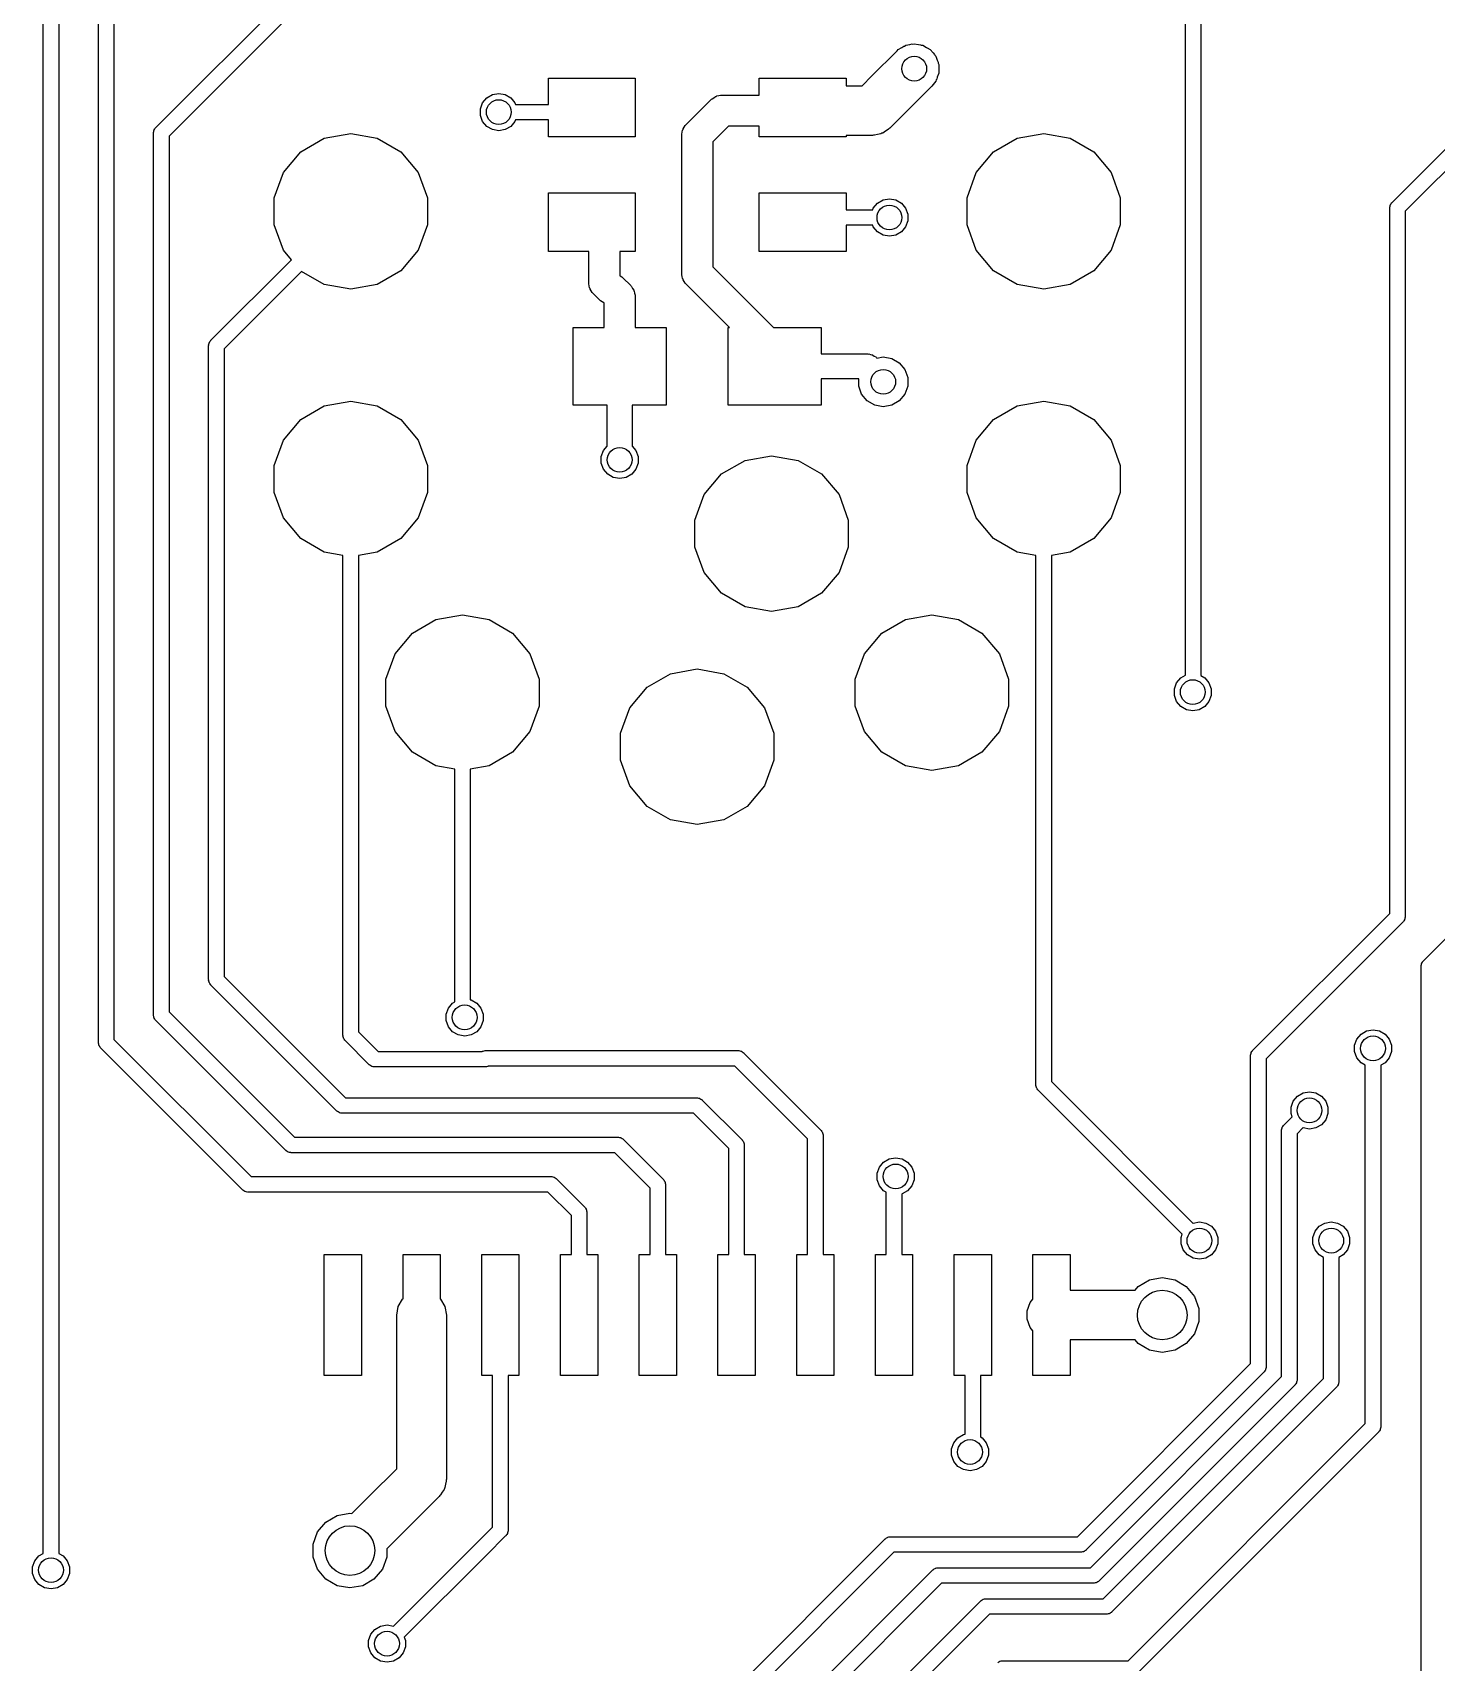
# Model space of a CAD drawing. Extents: x 74 to 228, y -104 to -43.
# Drawn here: x 179.28 to 201.92, y -83.4 to -57.12 of the extents above; entities that cross this region are included whole.
import ezdxf

# ---------------------------------------------------------------- set-up
doc = ezdxf.new("R2010")
doc.units = 0
doc.header["$MEASUREMENT"] = 0
doc.layers.add('BLACK', color=7, linetype='CONTINUOUS')

msp = doc.modelspace()

# ---------------------------------------------------------------- linework, layer by layer
at = {"layer": 'Black'}
for p, q in [((197.875, -67.4802), (197.875, -52.5518)), ((198.125, -52.5), (198.125, -67.4883)), ((179.453, -81.6447), (179.453, -53.594)), ((179.703, -53.6458), (179.703, -81.6447)), ((180.342, -73.406), (180.342, -56.2172)), ((180.592, -56.269), (180.592, -73.3542)), ((181.268, -58.6496), (183.454, -56.463)), ((183.619, -56.6513), (181.481, -58.7898)), ((193.477, -57.3025), (193.5, -57.2985)), ((193.5, -57.2985), (193.569, -57.3106)), ((192.817, -57.8172), (193.217, -57.4172)), ((193.217, -57.4172), (193.227, -57.4104)), ((193.227, -57.4104), (193.242, -57.3924)), ((193.242, -57.3924), (193.302, -57.3575)), ((193.302, -57.3575), (193.331, -57.3375)), ((193.331, -57.3375), (193.342, -57.3344)), ((193.342, -57.3344), (193.363, -57.3227)), ((193.363, -57.3227), (193.431, -57.3106)), ((193.431, -57.3106), (193.465, -57.3015)), ((193.465, -57.3015), (193.477, -57.3025)), ((193.569, -57.3106), (193.604, -57.3136)), ((193.604, -57.3136), (193.614, -57.3186)), ((193.614, -57.3186), (193.637, -57.3227)), ((193.637, -57.3227), (193.698, -57.3575)), ((193.698, -57.3575), (193.729, -57.3723)), ((193.729, -57.3723), (193.738, -57.3807)), ((193.738, -57.3807), (193.758, -57.3924)), ((193.758, -57.3924), (193.803, -57.4458)), ((193.803, -57.4458), (193.828, -57.4706)), ((193.828, -57.4706), (193.833, -57.4813)), ((193.833, -57.4813), (193.848, -57.4992)), ((193.848, -57.4992), (193.872, -57.5648)), ((192.659, -57.975), (192.817, -57.8172)), ((193.872, -57.5648), (193.886, -57.5965)), ((193.895, -57.7697), (193.872, -57.8352)), ((193.886, -57.5965), (193.887, -57.6082)), ((193.887, -57.6082), (193.895, -57.6303)), ((193.895, -57.6303), (193.895, -57.7)), ((193.895, -57.7), (193.898, -57.7349)), ((193.898, -57.7349), (193.895, -57.7462)), ((193.895, -57.7462), (193.895, -57.7697)), ((201.207, -59.8556), (203.366, -57.6966)), ((187.6, -58.275), (187.6, -57.85)), ((187.6, -57.85), (189, -57.85)), ((189, -57.85), (189, -58.8)), ((191, -58.125), (191, -57.85)), ((191, -57.85), (192.4, -57.85)), ((192.4, -57.85), (192.4, -57.975)), ((192.4, -57.975), (192.659, -57.975)), ((193.783, -57.9828), (193.383, -58.3828)), ((193.803, -57.9542), (193.783, -57.9828)), ((193.848, -57.9008), (193.803, -57.9542)), ((193.856, -57.8787), (193.848, -57.9008)), ((193.863, -57.869), (193.856, -57.8787)), ((193.872, -57.8352), (193.863, -57.869)), ((203.506, -57.91), (201.42, -59.9958)), ((186.503, -58.3477), (186.539, -58.2494)), ((186.503, -58.4523), (186.503, -58.3477)), ((186.539, -58.2494), (186.606, -58.1693)), ((186.606, -58.1693), (186.697, -58.117)), ((186.697, -58.117), (186.8, -58.0989)), ((186.8, -58.0989), (186.903, -58.117)), ((186.903, -58.117), (186.994, -58.1693)), ((186.994, -58.1693), (187.061, -58.2494)), ((187.061, -58.2494), (187.07, -58.275)), ((187.07, -58.275), (187.224, -58.275)), ((187.224, -58.275), (187.6, -58.275)), ((189.823, -58.5982), (190.223, -58.1982)), ((190.223, -58.1982), (190.232, -58.1919)), ((190.232, -58.1919), (190.239, -58.1835)), ((190.239, -58.1835), (190.268, -58.1672)), ((190.268, -58.1672), (190.294, -58.1484)), ((190.294, -58.1484), (190.305, -58.1456)), ((190.305, -58.1456), (190.314, -58.1401)), ((190.314, -58.1401), (190.347, -58.1344)), ((190.347, -58.1344), (190.378, -58.126)), ((190.378, -58.126), (190.389, -58.1269)), ((190.389, -58.1269), (190.4, -58.125)), ((190.4, -58.125), (191, -58.125)), ((186.539, -58.5506), (186.503, -58.4523)), ((186.606, -58.6307), (186.539, -58.5506)), ((187.061, -58.5506), (186.994, -58.6307)), ((187.07, -58.525), (187.061, -58.5506)), ((187.224, -58.525), (187.07, -58.525)), ((187.6, -58.525), (187.224, -58.525)), ((187.6, -58.8), (187.6, -58.525)), ((189.792, -58.6426), (189.808, -58.6143)), ((189.808, -58.6143), (189.817, -58.6072)), ((189.817, -58.6072), (189.823, -58.5982)), ((193.383, -58.3828), (193.108, -58.6578)), ((181.231, -58.7271), (181.236, -58.7113)), ((181.232, -58.7326), (181.231, -58.7271)), ((181.231, -58.738), (181.232, -58.7326)), ((181.231, -72.9615), (181.231, -58.738)), ((181.236, -58.7113), (181.239, -58.6952)), ((181.239, -58.6952), (181.241, -58.6905)), ((181.241, -58.6905), (181.243, -58.6852)), ((181.243, -58.6852), (181.252, -58.6718)), ((181.252, -58.6718), (181.26, -58.6577)), ((181.26, -58.6577), (181.264, -58.6541)), ((181.264, -58.6541), (181.268, -58.6496)), ((181.481, -58.7898), (181.481, -72.9097)), ((183.605, -59.0388), (183.983, -58.8209)), ((183.983, -58.8209), (184.412, -58.7452)), ((184.412, -58.7452), (184.841, -58.8209)), ((184.841, -58.8209), (185.219, -59.0388)), ((186.697, -58.683), (186.606, -58.6307)), ((186.8, -58.7011), (186.697, -58.683)), ((186.903, -58.683), (186.8, -58.7011)), ((186.994, -58.6307), (186.903, -58.683)), ((189, -58.8), (187.6, -58.8)), ((189.75, -58.775), (189.752, -58.7642)), ((189.75, -61), (189.75, -58.775)), ((189.751, -58.7532), (189.759, -58.7217)), ((189.752, -58.7642), (189.751, -58.7532)), ((189.759, -58.7217), (189.765, -58.6895)), ((189.765, -58.6895), (189.771, -58.68)), ((189.771, -58.68), (189.773, -58.6693)), ((189.773, -58.6693), (189.792, -58.6426)), ((190.504, -58.625), (190.25, -58.8786)), ((191, -58.625), (190.504, -58.625)), ((191, -58.8), (191, -58.625)), ((192.4, -58.8), (191, -58.8)), ((192.825, -58.775), (192.4, -58.775)), ((192.4, -58.775), (192.4, -58.8)), ((192.842, -58.7719), (192.825, -58.775)), ((192.86, -58.7735), (192.842, -58.7719)), ((192.91, -58.76), (192.86, -58.7735)), ((192.962, -58.7509), (192.91, -58.76)), ((192.977, -58.7421), (192.962, -58.7509)), ((192.994, -58.7375), (192.977, -58.7421)), ((193.037, -58.7075), (192.994, -58.7375)), ((193.082, -58.6814), (193.037, -58.7075)), ((193.093, -58.6679), (193.082, -58.6814)), ((193.108, -58.6578), (193.093, -58.6679)), ((194.781, -59.0388), (195.159, -58.8209)), ((195.159, -58.8209), (195.588, -58.7452)), ((195.588, -58.7452), (196.017, -58.8209)), ((196.017, -58.8209), (196.395, -59.0388)), ((183.325, -59.3726), (183.605, -59.0388)), ((185.219, -59.0388), (185.499, -59.3726)), ((190.25, -58.8786), (190.25, -60.8964)), ((194.501, -59.3726), (194.781, -59.0388)), ((196.395, -59.0388), (196.675, -59.3726)), ((183.176, -59.7821), (183.325, -59.3726)), ((185.499, -59.3726), (185.648, -59.7821)), ((194.352, -59.7821), (194.501, -59.3726)), ((196.675, -59.3726), (196.824, -59.7821)), ((183.176, -60.2179), (183.176, -59.7821)), ((185.648, -59.7821), (185.648, -60.2179)), ((187.6, -60.65), (187.6, -59.7)), ((187.6, -59.7), (189, -59.7)), ((189, -59.7), (189, -60.65)), ((191, -60.65), (191, -59.7)), ((191, -59.7), (192.4, -59.7)), ((192.4, -59.7), (192.4, -59.975)), ((192.839, -59.9494), (192.906, -59.8693)), ((192.906, -59.8693), (192.997, -59.817)), ((192.997, -59.817), (193.1, -59.7989)), ((193.1, -59.7989), (193.203, -59.817)), ((193.203, -59.817), (193.294, -59.8693)), ((193.294, -59.8693), (193.361, -59.9494)), ((194.352, -60.2179), (194.352, -59.7821)), ((196.824, -59.7821), (196.824, -60.2179)), ((201.17, -59.9331), (201.175, -59.9173)), ((201.175, -59.9173), (201.178, -59.9012)), ((201.178, -59.9012), (201.18, -59.8965)), ((201.18, -59.8965), (201.182, -59.8912)), ((201.182, -59.8912), (201.191, -59.8778)), ((201.191, -59.8778), (201.199, -59.8637)), ((201.199, -59.8637), (201.203, -59.8601)), ((201.203, -59.8601), (201.207, -59.8556)), ((192.4, -59.975), (192.676, -59.975)), ((192.676, -59.975), (192.83, -59.975)), ((192.83, -59.975), (192.839, -59.9494)), ((193.361, -59.9494), (193.397, -60.0477)), ((193.397, -60.1523), (193.361, -60.2506)), ((193.397, -60.0477), (193.397, -60.1523)), ((201.171, -59.9386), (201.17, -59.9331)), ((201.17, -59.944), (201.171, -59.9386)), ((201.17, -71.3222), (201.17, -59.944)), ((201.42, -59.9958), (201.42, -71.374)), ((183.325, -60.6274), (183.176, -60.2179)), ((185.648, -60.2179), (185.499, -60.6274)), ((192.676, -60.225), (192.4, -60.225)), ((192.4, -60.225), (192.4, -60.65)), ((192.8, -60.225), (192.676, -60.225)), ((192.83, -60.225), (192.8, -60.225)), ((192.839, -60.2506), (192.83, -60.225)), ((192.906, -60.3307), (192.839, -60.2506)), ((192.997, -60.383), (192.906, -60.3307)), ((193.1, -60.4011), (192.997, -60.383)), ((193.203, -60.383), (193.1, -60.4011)), ((193.294, -60.3307), (193.203, -60.383)), ((193.361, -60.2506), (193.294, -60.3307)), ((194.501, -60.6274), (194.352, -60.2179)), ((196.824, -60.2179), (196.675, -60.6274)), ((183.454, -60.781), (183.325, -60.6274)), ((185.499, -60.6274), (185.219, -60.9612)), ((188.25, -60.65), (187.6, -60.65)), ((188.25, -61.15), (188.25, -60.65)), ((189, -60.65), (188.75, -60.65)), ((188.75, -60.65), (188.75, -61.037)), ((192.4, -60.65), (191, -60.65)), ((194.781, -60.9612), (194.501, -60.6274)), ((196.675, -60.6274), (196.395, -60.9612)), ((182.157, -62.0786), (183.454, -60.781)), ((183.619, -60.9693), (182.37, -62.2188)), ((183.983, -61.1791), (183.619, -60.9693)), ((185.219, -60.9612), (184.841, -61.1791)), ((190.25, -60.8964), (191.229, -61.875)), ((195.159, -61.1791), (194.781, -60.9612)), ((196.395, -60.9612), (196.017, -61.1791)), ((184.412, -61.2548), (183.983, -61.1791)), ((184.841, -61.1791), (184.412, -61.2548)), ((188.252, -61.1608), (188.25, -61.15)), ((188.251, -61.1718), (188.252, -61.1608)), ((188.259, -61.2033), (188.251, -61.1718)), ((188.265, -61.2355), (188.259, -61.2033)), ((188.271, -61.245), (188.265, -61.2355)), ((188.75, -61.037), (188.757, -61.0422)), ((188.757, -61.0422), (188.786, -61.0585)), ((188.786, -61.0585), (188.793, -61.0669)), ((188.793, -61.0669), (188.802, -61.0732)), ((188.802, -61.0732), (188.927, -61.1982)), ((188.927, -61.1982), (188.933, -61.2072)), ((188.933, -61.2072), (188.942, -61.2143)), ((188.942, -61.2143), (188.958, -61.2426)), ((188.958, -61.2426), (188.977, -61.2693)), ((189.752, -61.0108), (189.75, -61)), ((189.751, -61.0218), (189.752, -61.0108)), ((189.759, -61.0533), (189.751, -61.0218)), ((189.765, -61.0855), (189.759, -61.0533)), ((189.771, -61.095), (189.765, -61.0855)), ((189.773, -61.1057), (189.771, -61.095)), ((189.792, -61.1324), (189.773, -61.1057)), ((189.808, -61.1607), (189.792, -61.1324)), ((189.817, -61.1678), (189.808, -61.1607)), ((189.823, -61.1768), (189.817, -61.1678)), ((190.521, -61.875), (189.823, -61.1768)), ((195.588, -61.2548), (195.159, -61.1791)), ((196.017, -61.1791), (195.588, -61.2548)), ((188.273, -61.2557), (188.271, -61.245)), ((188.292, -61.2824), (188.273, -61.2557)), ((188.308, -61.3107), (188.292, -61.2824)), ((188.317, -61.3178), (188.308, -61.3107)), ((188.323, -61.3268), (188.317, -61.3178)), ((188.423, -61.4268), (188.323, -61.3268)), ((188.432, -61.4331), (188.423, -61.4268)), ((188.439, -61.4415), (188.432, -61.4331)), ((188.468, -61.4578), (188.439, -61.4415)), ((188.494, -61.4766), (188.468, -61.4578)), ((188.499, -61.4779), (188.494, -61.4766)), ((188.5, -61.4786), (188.499, -61.4779)), ((188.5, -61.875), (188.5, -61.4786)), ((188.977, -61.2693), (188.979, -61.28)), ((188.979, -61.28), (188.985, -61.2895)), ((188.985, -61.2895), (188.991, -61.3217)), ((188.991, -61.3217), (188.999, -61.3532)), ((188.999, -61.3532), (188.998, -61.3642)), ((188.998, -61.3642), (189, -61.375)), ((189, -61.375), (189, -61.875)), ((188, -63.125), (188, -61.875)), ((188, -61.875), (188.5, -61.875)), ((189, -61.875), (189.5, -61.875)), ((189.5, -61.875), (189.5, -63.125)), ((190.5, -63.125), (190.5, -61.875)), ((190.5, -61.875), (190.521, -61.875)), ((191.229, -61.875), (192, -61.875)), ((192, -61.875), (192, -62.3)), ((182.12, -62.1561), (182.125, -62.1403)), ((182.121, -62.1616), (182.12, -62.1561)), ((182.12, -62.167), (182.121, -62.1616)), ((182.12, -72.39), (182.12, -62.167)), ((182.125, -62.1403), (182.128, -62.1242)), ((182.128, -62.1242), (182.13, -62.1195)), ((182.13, -62.1195), (182.132, -62.1142)), ((182.132, -62.1142), (182.141, -62.1008)), ((182.141, -62.1008), (182.149, -62.0867)), ((182.149, -62.0867), (182.153, -62.0831)), ((182.153, -62.0831), (182.157, -62.0786)), ((182.37, -62.2188), (182.37, -72.3382)), ((192, -62.3), (192.75, -62.3)), ((192.75, -62.3), (192.759, -62.3015)), ((192.759, -62.3015), (192.767, -62.3008)), ((192.767, -62.3008), (192.793, -62.3075)), ((192.793, -62.3075), (192.818, -62.3121)), ((192.818, -62.3121), (192.826, -62.3165)), ((192.826, -62.3165), (192.835, -62.3187)), ((192.835, -62.3187), (192.856, -62.3337)), ((192.856, -62.3337), (192.879, -62.3468)), ((192.879, -62.3468), (192.884, -62.3535)), ((192.884, -62.3535), (192.891, -62.3586)), ((192.891, -62.3586), (192.899, -62.3663)), ((192.899, -62.3663), (193, -62.3485)), ((193, -62.3485), (193.137, -62.3727)), ((193.137, -62.3727), (193.258, -62.4424)), ((193.258, -62.4424), (193.348, -62.5492)), ((193.348, -62.5492), (193.395, -62.6803)), ((192.605, -62.7), (192, -62.7)), ((192, -62.7), (192, -63.125)), ((192.605, -62.8197), (192.605, -62.7)), ((192.652, -62.9508), (192.605, -62.8197)), ((193.395, -62.8197), (193.348, -62.9508)), ((193.395, -62.6803), (193.395, -62.8197)), ((183.983, -63.1389), (184.412, -63.0632)), ((184.412, -63.0632), (184.841, -63.1389)), ((192.742, -63.0576), (192.652, -62.9508)), ((192.863, -63.1273), (192.742, -63.0576)), ((193.258, -63.0576), (193.137, -63.1273)), ((193.348, -62.9508), (193.258, -63.0576)), ((195.159, -63.1389), (195.588, -63.0632)), ((195.588, -63.0632), (196.017, -63.1389)), ((183.605, -63.3568), (183.983, -63.1389)), ((184.841, -63.1389), (185.219, -63.3568)), ((188.55, -63.125), (188, -63.125)), ((188.55, -63.785), (188.55, -63.125)), ((189.5, -63.125), (188.95, -63.125)), ((188.95, -63.125), (188.95, -63.785)), ((192, -63.125), (190.5, -63.125)), ((193, -63.1515), (192.863, -63.1273)), ((193.137, -63.1273), (193, -63.1515)), ((194.781, -63.3568), (195.159, -63.1389)), ((196.017, -63.1389), (196.395, -63.3568)), ((183.325, -63.6906), (183.605, -63.3568)), ((185.219, -63.3568), (185.499, -63.6906)), ((194.501, -63.6906), (194.781, -63.3568)), ((196.395, -63.3568), (196.675, -63.6906)), ((183.176, -64.1001), (183.325, -63.6906)), ((185.499, -63.6906), (185.648, -64.1001)), ((188.453, -63.9557), (188.489, -63.8574)), ((188.489, -63.8574), (188.55, -63.785)), ((188.95, -63.785), (189.011, -63.8574)), ((189.011, -63.8574), (189.047, -63.9557)), ((194.352, -64.1001), (194.501, -63.6906)), ((196.675, -63.6906), (196.824, -64.1001)), ((183.176, -64.5359), (183.176, -64.1001)), ((185.648, -64.1001), (185.648, -64.5359)), ((188.453, -64.0603), (188.453, -63.9557)), ((188.489, -64.1586), (188.453, -64.0603)), ((189.047, -64.0603), (189.011, -64.1586)), ((189.047, -63.9557), (189.047, -64.0603)), ((190.393, -64.2358), (190.771, -64.0179)), ((190.771, -64.0179), (191.2, -63.9422)), ((191.2, -63.9422), (191.629, -64.0179)), ((191.629, -64.0179), (192.007, -64.2358)), ((194.352, -64.5359), (194.352, -64.1001)), ((196.824, -64.1001), (196.824, -64.5359)), ((188.556, -64.2387), (188.489, -64.1586)), ((188.647, -64.291), (188.556, -64.2387)), ((188.75, -64.3091), (188.647, -64.291)), ((188.853, -64.291), (188.75, -64.3091)), ((188.944, -64.2387), (188.853, -64.291)), ((189.011, -64.1586), (188.944, -64.2387)), ((190.113, -64.5696), (190.393, -64.2358)), ((192.007, -64.2358), (192.287, -64.5696)), ((183.325, -64.9454), (183.176, -64.5359)), ((185.648, -64.5359), (185.499, -64.9454)), ((189.964, -64.9791), (190.113, -64.5696)), ((192.287, -64.5696), (192.436, -64.9791)), ((194.501, -64.9454), (194.352, -64.5359)), ((196.824, -64.5359), (196.675, -64.9454)), ((183.605, -65.2792), (183.325, -64.9454)), ((185.499, -64.9454), (185.219, -65.2792)), ((189.964, -65.4149), (189.964, -64.9791)), ((192.436, -64.9791), (192.436, -65.4149)), ((194.781, -65.2792), (194.501, -64.9454)), ((196.675, -64.9454), (196.395, -65.2792)), ((183.983, -65.4971), (183.605, -65.2792)), ((185.219, -65.2792), (184.841, -65.4971)), ((190.113, -65.8244), (189.964, -65.4149)), ((192.436, -65.4149), (192.287, -65.8244)), ((195.159, -65.4971), (194.781, -65.2792)), ((196.395, -65.2792), (196.017, -65.4971)), ((184.287, -65.5507), (183.983, -65.4971)), ((184.287, -66.0858), (184.287, -65.5507)), ((184.841, -65.4971), (184.537, -65.5507)), ((184.537, -65.5507), (184.537, -66.0858)), ((195.463, -65.5507), (195.159, -65.4971)), ((195.463, -74.088), (195.463, -65.5507)), ((196.017, -65.4971), (195.713, -65.5507)), ((195.713, -65.5507), (195.713, -74.0362)), ((190.393, -66.1582), (190.113, -65.8244)), ((192.287, -65.8244), (192.007, -66.1582)), ((184.287, -73.287), (184.287, -66.0858)), ((184.537, -66.0858), (184.537, -73.2352)), ((190.771, -66.3761), (190.393, -66.1582)), ((192.007, -66.1582), (191.629, -66.3761)), ((191.2, -66.4518), (190.771, -66.3761)), ((191.629, -66.3761), (191.2, -66.4518)), ((185.407, -66.8008), (185.785, -66.5829)), ((185.785, -66.5829), (186.214, -66.5072)), ((186.214, -66.5072), (186.643, -66.5829)), ((186.643, -66.5829), (187.021, -66.8008)), ((192.979, -66.8008), (193.357, -66.5829)), ((193.357, -66.5829), (193.786, -66.5072)), ((193.786, -66.5072), (194.215, -66.5829)), ((194.215, -66.5829), (194.593, -66.8008)), ((185.127, -67.1346), (185.407, -66.8008)), ((187.021, -66.8008), (187.301, -67.1346)), ((192.699, -67.1346), (192.979, -66.8008)), ((194.593, -66.8008), (194.873, -67.1346)), ((184.978, -67.5441), (185.127, -67.1346)), ((187.301, -67.1346), (187.45, -67.5441)), ((192.55, -67.5441), (192.699, -67.1346)), ((194.873, -67.1346), (195.022, -67.5441)), ((184.978, -67.9799), (184.978, -67.5441)), ((187.45, -67.5441), (187.45, -67.9799)), ((189.193, -67.6748), (189.571, -67.4569)), ((189.571, -67.4569), (190, -67.3812)), ((190, -67.3812), (190.429, -67.4569)), ((190.429, -67.4569), (190.807, -67.6748)), ((192.55, -67.9799), (192.55, -67.5441)), ((195.022, -67.5441), (195.022, -67.9799)), ((197.732, -67.6039), (197.799, -67.5238)), ((197.799, -67.5238), (197.875, -67.4802)), ((198.125, -67.4883), (198.187, -67.5238)), ((198.187, -67.5238), (198.254, -67.6039)), ((188.913, -68.0086), (189.193, -67.6748)), ((190.807, -67.6748), (191.087, -68.0086)), ((197.696, -67.7022), (197.732, -67.6039)), ((197.696, -67.8068), (197.696, -67.7022)), ((197.732, -67.9051), (197.696, -67.8068)), ((198.254, -67.6039), (198.29, -67.7022)), ((198.29, -67.8068), (198.254, -67.9051)), ((198.29, -67.7022), (198.29, -67.8068)), ((185.127, -68.3894), (184.978, -67.9799)), ((187.45, -67.9799), (187.301, -68.3894)), ((188.764, -68.4181), (188.913, -68.0086)), ((191.087, -68.0086), (191.236, -68.4181)), ((192.699, -68.3894), (192.55, -67.9799)), ((195.022, -67.9799), (194.873, -68.3894)), ((197.799, -67.9852), (197.732, -67.9051)), ((197.89, -68.0375), (197.799, -67.9852)), ((197.993, -68.0556), (197.89, -68.0375)), ((198.096, -68.0375), (197.993, -68.0556)), ((198.187, -67.9852), (198.096, -68.0375)), ((198.254, -67.9051), (198.187, -67.9852)), ((185.407, -68.7232), (185.127, -68.3894)), ((187.301, -68.3894), (187.021, -68.7232)), ((188.764, -68.8539), (188.764, -68.4181)), ((191.236, -68.4181), (191.236, -68.8539)), ((192.979, -68.7232), (192.699, -68.3894)), ((194.873, -68.3894), (194.593, -68.7232)), ((201.712, -72.0876), (205.256, -68.543)), ((185.785, -68.9411), (185.407, -68.7232)), ((187.021, -68.7232), (186.643, -68.9411)), ((188.913, -69.2634), (188.764, -68.8539)), ((191.236, -68.8539), (191.087, -69.2634)), ((193.357, -68.9411), (192.979, -68.7232)), ((194.593, -68.7232), (194.215, -68.9411)), ((186.089, -68.9947), (185.785, -68.9411)), ((186.089, -72.7505), (186.089, -68.9947)), ((186.643, -68.9411), (186.339, -68.9947)), ((186.339, -68.9947), (186.339, -72.7145)), ((193.786, -69.0168), (193.357, -68.9411)), ((194.215, -68.9411), (193.786, -69.0168)), ((189.193, -69.5972), (188.913, -69.2634)), ((191.087, -69.2634), (190.807, -69.5972)), ((189.571, -69.8151), (189.193, -69.5972)), ((190.807, -69.5972), (190.429, -69.8151)), ((190, -69.8908), (189.571, -69.8151)), ((190.429, -69.8151), (190, -69.8908)), ((198.962, -73.5306), (201.17, -71.3222)), ((201.383, -71.4624), (199.175, -73.6708)), ((201.387, -71.4579), (201.383, -71.4624)), ((201.391, -71.4543), (201.387, -71.4579)), ((201.399, -71.4402), (201.391, -71.4543)), ((201.408, -71.4268), (201.399, -71.4402)), ((201.41, -71.4215), (201.408, -71.4268)), ((201.412, -71.4168), (201.41, -71.4215)), ((201.415, -71.4007), (201.412, -71.4168)), ((201.42, -71.3849), (201.415, -71.4007)), ((201.42, -71.374), (201.419, -71.3794)), ((201.419, -71.3794), (201.42, -71.3849)), ((201.675, -72.1651), (201.68, -72.1493)), ((201.676, -72.1706), (201.675, -72.1651)), ((201.675, -72.176), (201.676, -72.1706)), ((201.675, -83.82), (201.675, -72.176)), ((201.68, -72.1493), (201.683, -72.1332)), ((201.683, -72.1332), (201.685, -72.1285)), ((201.685, -72.1285), (201.687, -72.1232)), ((201.687, -72.1232), (201.696, -72.1098)), ((201.696, -72.1098), (201.704, -72.0957)), ((201.704, -72.0957), (201.708, -72.0921)), ((201.708, -72.0921), (201.712, -72.0876)), ((182.121, -72.3954), (182.12, -72.39)), ((182.12, -72.4009), (182.121, -72.3954)), ((182.125, -72.4167), (182.12, -72.4009)), ((182.128, -72.4328), (182.125, -72.4167)), ((182.13, -72.4375), (182.128, -72.4328)), ((182.132, -72.4428), (182.13, -72.4375)), ((182.141, -72.4562), (182.132, -72.4428)), ((182.149, -72.4703), (182.141, -72.4562)), ((182.153, -72.4739), (182.149, -72.4703)), ((182.157, -72.4784), (182.153, -72.4739)), ((184.189, -74.5104), (182.157, -72.4784)), ((182.37, -72.3382), (184.329, -74.297)), ((185.989, -72.8494), (186.056, -72.7693)), ((186.056, -72.7693), (186.089, -72.7505)), ((186.339, -72.7145), (186.353, -72.717)), ((186.353, -72.717), (186.444, -72.7693)), ((186.444, -72.7693), (186.511, -72.8494)), ((181.232, -72.9669), (181.231, -72.9615)), ((181.231, -72.9724), (181.232, -72.9669)), ((181.236, -72.9882), (181.231, -72.9724)), ((181.239, -73.0043), (181.236, -72.9882)), ((181.241, -73.009), (181.239, -73.0043)), ((181.243, -73.0143), (181.241, -73.009)), ((181.252, -73.0277), (181.243, -73.0143)), ((181.26, -73.0418), (181.252, -73.0277)), ((181.264, -73.0454), (181.26, -73.0418)), ((181.268, -73.0499), (181.264, -73.0454)), ((183.363, -75.1454), (181.268, -73.0499)), ((181.481, -72.9097), (183.503, -74.932)), ((185.953, -72.9477), (185.989, -72.8494)), ((185.953, -73.0523), (185.953, -72.9477)), ((185.989, -73.1506), (185.953, -73.0523)), ((186.511, -72.8494), (186.547, -72.9477)), ((186.547, -73.0523), (186.511, -73.1506)), ((186.547, -72.9477), (186.547, -73.0523)), ((184.288, -73.2924), (184.287, -73.287)), ((184.287, -73.2979), (184.288, -73.2924)), ((184.292, -73.3137), (184.287, -73.2979)), ((184.295, -73.3298), (184.292, -73.3137)), ((184.297, -73.3345), (184.295, -73.3298)), ((184.299, -73.3398), (184.297, -73.3345)), ((184.537, -73.2352), (184.852, -73.55)), ((186.056, -73.2307), (185.989, -73.1506)), ((186.147, -73.283), (186.056, -73.2307)), ((186.25, -73.3011), (186.147, -73.283)), ((186.353, -73.283), (186.25, -73.3011)), ((186.444, -73.2307), (186.353, -73.283)), ((186.511, -73.1506), (186.444, -73.2307)), ((200.639, -73.3494), (200.706, -73.2693)), ((200.706, -73.2693), (200.797, -73.217)), ((200.797, -73.217), (200.9, -73.1989)), ((200.9, -73.1989), (201.003, -73.217)), ((201.003, -73.217), (201.094, -73.2693)), ((201.094, -73.2693), (201.161, -73.3494)), ((180.343, -73.4114), (180.342, -73.406)), ((180.342, -73.4169), (180.343, -73.4114)), ((180.347, -73.4327), (180.342, -73.4169)), ((180.35, -73.4488), (180.347, -73.4327)), ((180.352, -73.4535), (180.35, -73.4488)), ((180.354, -73.4588), (180.352, -73.4535)), ((180.363, -73.4722), (180.354, -73.4588)), ((180.371, -73.4863), (180.363, -73.4722)), ((180.375, -73.4899), (180.371, -73.4863)), ((180.379, -73.4944), (180.375, -73.4899)), ((182.665, -75.7804), (180.379, -73.4944)), ((180.592, -73.3542), (182.805, -75.567)), ((184.308, -73.3532), (184.299, -73.3398)), ((184.316, -73.3673), (184.308, -73.3532)), ((184.32, -73.3709), (184.316, -73.3673)), ((184.324, -73.3754), (184.32, -73.3709)), ((184.712, -73.7634), (184.324, -73.3754)), ((184.852, -73.55), (186.531, -73.55)), ((186.531, -73.55), (186.536, -73.5467)), ((186.536, -73.5467), (186.541, -73.5453)), ((186.541, -73.5453), (186.546, -73.5425)), ((186.546, -73.5425), (186.562, -73.5397)), ((186.562, -73.5397), (186.578, -73.5355)), ((186.578, -73.5355), (186.584, -73.536)), ((186.584, -73.536), (186.589, -73.535)), ((186.589, -73.535), (190.66, -73.535)), ((190.66, -73.535), (190.665, -73.536)), ((190.665, -73.536), (190.671, -73.5355)), ((190.671, -73.5355), (190.687, -73.5397)), ((190.687, -73.5397), (190.703, -73.5425)), ((190.703, -73.5425), (190.708, -73.5453)), ((190.708, -73.5453), (190.713, -73.5467)), ((190.713, -73.5467), (190.726, -73.5561)), ((190.726, -73.5561), (190.74, -73.5642)), ((190.74, -73.5642), (190.744, -73.5685)), ((190.744, -73.5685), (190.748, -73.5716)), ((190.748, -73.5716), (191.993, -74.8166)), ((198.925, -73.6081), (198.93, -73.5924)), ((198.93, -73.5924), (198.933, -73.5763)), ((198.933, -73.5763), (198.935, -73.5715)), ((198.935, -73.5715), (198.937, -73.5662)), ((198.937, -73.5662), (198.946, -73.5528)), ((198.946, -73.5528), (198.954, -73.5387)), ((198.954, -73.5387), (198.958, -73.5351)), ((198.958, -73.5351), (198.962, -73.5306)), ((200.603, -73.4477), (200.639, -73.3494)), ((200.603, -73.5523), (200.603, -73.4477)), ((200.639, -73.6506), (200.603, -73.5523)), ((201.161, -73.3494), (201.197, -73.4477)), ((201.197, -73.5523), (201.161, -73.6506)), ((201.197, -73.4477), (201.197, -73.5523)), ((184.716, -73.7665), (184.712, -73.7634)), ((184.72, -73.7708), (184.716, -73.7665)), ((184.734, -73.7789), (184.72, -73.7708)), ((184.747, -73.7883), (184.734, -73.7789)), ((184.752, -73.7897), (184.747, -73.7883)), ((184.757, -73.7925), (184.752, -73.7897)), ((184.773, -73.7953), (184.757, -73.7925)), ((184.789, -73.7995), (184.773, -73.7953)), ((184.795, -73.799), (184.789, -73.7995)), ((184.8, -73.8), (184.795, -73.799)), ((186.574, -73.8), (184.8, -73.8)), ((186.579, -73.799), (186.574, -73.8)), ((186.585, -73.7995), (186.579, -73.799)), ((186.601, -73.7953), (186.585, -73.7995)), ((186.617, -73.7925), (186.601, -73.7953)), ((186.622, -73.7897), (186.617, -73.7925)), ((186.627, -73.7883), (186.622, -73.7897)), ((186.632, -73.785), (186.627, -73.7883)), ((190.608, -73.785), (186.632, -73.785)), ((191.78, -74.9568), (190.608, -73.785)), ((198.926, -73.6136), (198.925, -73.6081)), ((198.925, -73.619), (198.926, -73.6136)), ((198.925, -78.584), (198.925, -73.619)), ((199.175, -73.6708), (199.175, -78.6358)), ((200.706, -73.7307), (200.639, -73.6506)), ((200.775, -73.7703), (200.706, -73.7307)), ((200.775, -79.5482), (200.775, -73.7703)), ((201.094, -73.7307), (201.025, -73.7703)), ((201.025, -73.7703), (201.025, -79.6)), ((201.161, -73.6506), (201.094, -73.7307)), ((195.464, -74.0934), (195.463, -74.088)), ((195.463, -74.0989), (195.464, -74.0934)), ((195.468, -74.1147), (195.463, -74.0989)), ((195.471, -74.1308), (195.468, -74.1147)), ((195.713, -74.0362), (197.995, -76.3182)), ((184.329, -74.297), (189.992, -74.297)), ((189.992, -74.297), (189.997, -74.298)), ((189.997, -74.298), (190.003, -74.2975)), ((190.003, -74.2975), (190.019, -74.3017)), ((190.019, -74.3017), (190.035, -74.3045)), ((190.035, -74.3045), (190.04, -74.3073)), ((190.04, -74.3073), (190.045, -74.3087)), ((190.045, -74.3087), (190.058, -74.3181)), ((190.058, -74.3181), (190.072, -74.3262)), ((190.072, -74.3262), (190.076, -74.3305)), ((190.076, -74.3305), (190.08, -74.3336)), ((190.08, -74.3336), (190.723, -74.9766)), ((195.473, -74.1355), (195.471, -74.1308)), ((195.475, -74.1408), (195.473, -74.1355)), ((195.484, -74.1542), (195.475, -74.1408)), ((195.492, -74.1683), (195.484, -74.1542)), ((195.496, -74.1719), (195.492, -74.1683)), ((195.5, -74.1764), (195.496, -74.1719)), ((197.821, -76.4982), (195.5, -74.1764)), ((199.578, -74.4477), (199.614, -74.3494)), ((199.614, -74.3494), (199.681, -74.2693)), ((199.681, -74.2693), (199.772, -74.217)), ((199.772, -74.217), (199.875, -74.1989)), ((199.875, -74.1989), (199.978, -74.217)), ((199.978, -74.217), (200.069, -74.2693)), ((200.069, -74.2693), (200.136, -74.3494)), ((200.136, -74.3494), (200.172, -74.4477)), ((184.193, -74.5135), (184.189, -74.5104)), ((184.197, -74.5178), (184.193, -74.5135)), ((184.211, -74.5259), (184.197, -74.5178)), ((184.224, -74.5353), (184.211, -74.5259)), ((184.229, -74.5367), (184.224, -74.5353)), ((184.234, -74.5395), (184.229, -74.5367)), ((184.25, -74.5423), (184.234, -74.5395)), ((184.266, -74.5465), (184.25, -74.5423)), ((184.272, -74.546), (184.266, -74.5465)), ((184.277, -74.547), (184.272, -74.546)), ((189.94, -74.547), (184.277, -74.547)), ((190.51, -75.1168), (189.94, -74.547)), ((199.487, -74.7116), (199.596, -74.6018)), ((199.578, -74.5523), (199.578, -74.4477)), ((199.596, -74.6018), (199.578, -74.5523)), ((200.172, -74.5523), (200.136, -74.6506)), ((200.172, -74.4477), (200.172, -74.5523)), ((191.993, -74.8166), (191.997, -74.8211)), ((191.997, -74.8211), (192.001, -74.8247)), ((192.001, -74.8247), (192.009, -74.8388)), ((192.009, -74.8388), (192.018, -74.8522)), ((192.018, -74.8522), (192.02, -74.8575)), ((192.02, -74.8575), (192.022, -74.8622)), ((192.022, -74.8622), (192.025, -74.8783)), ((192.025, -74.8783), (192.03, -74.8941)), ((192.03, -74.8941), (192.029, -74.8996)), ((192.029, -74.8996), (192.03, -74.905)), ((192.03, -74.905), (192.03, -76.825)), ((199.425, -74.8141), (199.43, -74.7984)), ((199.426, -74.8196), (199.425, -74.8141)), ((199.425, -74.825), (199.426, -74.8196)), ((199.425, -78.7911), (199.425, -74.825)), ((199.43, -74.7984), (199.433, -74.7823)), ((199.433, -74.7823), (199.435, -74.7775)), ((199.435, -74.7775), (199.437, -74.7722)), ((199.437, -74.7722), (199.446, -74.7588)), ((199.446, -74.7588), (199.454, -74.7447)), ((199.454, -74.7447), (199.458, -74.7411)), ((199.458, -74.7411), (199.462, -74.7366)), ((199.462, -74.7366), (199.487, -74.7116)), ((199.77, -74.7818), (199.675, -74.8768)), ((199.675, -74.8768), (199.675, -78.8429)), ((199.772, -74.783), (199.77, -74.7818)), ((199.875, -74.8011), (199.772, -74.783)), ((199.978, -74.783), (199.875, -74.8011)), ((200.069, -74.7307), (199.978, -74.783)), ((200.136, -74.6506), (200.069, -74.7307)), ((183.368, -75.1485), (183.363, -75.1454)), ((183.371, -75.1528), (183.368, -75.1485)), ((183.385, -75.1609), (183.371, -75.1528)), ((183.399, -75.1703), (183.385, -75.1609)), ((183.404, -75.1717), (183.399, -75.1703)), ((183.409, -75.1745), (183.404, -75.1717)), ((183.425, -75.1773), (183.409, -75.1745)), ((183.503, -74.932), (188.722, -74.932)), ((188.722, -74.932), (188.727, -74.933)), ((188.727, -74.933), (188.733, -74.9325)), ((188.733, -74.9325), (188.749, -74.9367)), ((188.749, -74.9367), (188.765, -74.9395)), ((188.765, -74.9395), (188.77, -74.9423)), ((188.77, -74.9423), (188.775, -74.9437)), ((188.775, -74.9437), (188.788, -74.9531)), ((188.788, -74.9531), (188.802, -74.9612)), ((188.802, -74.9612), (188.806, -74.9655)), ((188.806, -74.9655), (188.81, -74.9686)), ((188.81, -74.9686), (189.453, -75.6116)), ((190.51, -76.825), (190.51, -75.1168)), ((190.723, -74.9766), (190.727, -74.9811)), ((190.727, -74.9811), (190.731, -74.9847)), ((190.731, -74.9847), (190.739, -74.9988)), ((190.739, -74.9988), (190.748, -75.0122)), ((190.748, -75.0122), (190.75, -75.0175)), ((190.75, -75.0175), (190.752, -75.0222)), ((190.752, -75.0222), (190.755, -75.0383)), ((190.755, -75.0383), (190.76, -75.0541)), ((190.76, -75.0541), (190.759, -75.0596)), ((190.759, -75.0596), (190.76, -75.065)), ((190.76, -75.065), (190.76, -76.825)), ((191.78, -76.825), (191.78, -74.9568)), ((183.441, -75.1815), (183.425, -75.1773)), ((183.446, -75.181), (183.441, -75.1815)), ((183.451, -75.182), (183.446, -75.181)), ((188.67, -75.182), (183.451, -75.182)), ((189.24, -75.7518), (188.67, -75.182)), ((192.903, -75.5127), (192.939, -75.4144)), ((192.939, -75.4144), (193.006, -75.3343)), ((193.006, -75.3343), (193.097, -75.282)), ((193.097, -75.282), (193.2, -75.2639)), ((193.2, -75.2639), (193.303, -75.282)), ((193.303, -75.282), (193.394, -75.3343)), ((193.394, -75.3343), (193.461, -75.4144)), ((193.461, -75.4144), (193.497, -75.5127)), ((182.805, -75.567), (187.642, -75.567)), ((187.642, -75.567), (187.648, -75.568)), ((187.648, -75.568), (187.653, -75.5675)), ((187.653, -75.5675), (187.669, -75.5717)), ((187.669, -75.5717), (187.685, -75.5745)), ((187.685, -75.5745), (187.69, -75.5773)), ((187.69, -75.5773), (187.695, -75.5787)), ((187.695, -75.5787), (187.709, -75.5881)), ((187.709, -75.5881), (187.723, -75.5962)), ((187.723, -75.5962), (187.726, -75.6005)), ((187.726, -75.6005), (187.731, -75.6036)), ((187.731, -75.6036), (188.183, -76.0561)), ((189.453, -75.6116), (189.457, -75.6161)), ((189.457, -75.6161), (189.461, -75.6197)), ((189.461, -75.6197), (189.469, -75.6338)), ((189.469, -75.6338), (189.478, -75.6472)), ((189.478, -75.6472), (189.48, -75.6525)), ((189.48, -75.6525), (189.482, -75.6572)), ((189.482, -75.6572), (189.485, -75.6733)), ((189.485, -75.6733), (189.49, -75.6891)), ((189.49, -75.6891), (189.489, -75.6946)), ((189.489, -75.6946), (189.49, -75.7)), ((189.49, -75.7), (189.49, -76.825)), ((192.903, -75.6173), (192.903, -75.5127)), ((192.939, -75.7156), (192.903, -75.6173)), ((193.497, -75.6173), (193.461, -75.7156)), ((193.497, -75.5127), (193.497, -75.6173)), ((182.669, -75.7835), (182.665, -75.7804)), ((182.673, -75.7878), (182.669, -75.7835)), ((182.687, -75.7959), (182.673, -75.7878)), ((182.7, -75.8053), (182.687, -75.7959)), ((182.705, -75.8067), (182.7, -75.8053)), ((182.71, -75.8095), (182.705, -75.8067)), ((182.726, -75.8123), (182.71, -75.8095)), ((182.742, -75.8165), (182.726, -75.8123)), ((182.748, -75.816), (182.742, -75.8165)), ((182.753, -75.817), (182.748, -75.816)), ((187.591, -75.817), (182.753, -75.817)), ((187.97, -76.1963), (187.591, -75.817)), ((189.24, -76.825), (189.24, -75.7518)), ((193.006, -75.7957), (192.939, -75.7156)), ((193.05, -75.8208), (193.006, -75.7957)), ((193.05, -76.825), (193.05, -75.8208)), ((193.303, -75.848), (193.3, -75.8485)), ((193.3, -75.8485), (193.3, -76.825)), ((193.394, -75.7957), (193.303, -75.848)), ((193.461, -75.7156), (193.394, -75.7957)), ((187.97, -76.825), (187.97, -76.1963)), ((188.183, -76.0561), (188.187, -76.0606)), ((188.187, -76.0606), (188.191, -76.0642)), ((188.191, -76.0642), (188.199, -76.0783)), ((188.199, -76.0783), (188.208, -76.0917)), ((188.208, -76.0917), (188.21, -76.097)), ((188.21, -76.097), (188.212, -76.1017)), ((188.212, -76.1017), (188.215, -76.1178)), ((188.215, -76.1178), (188.22, -76.1336)), ((188.22, -76.1336), (188.219, -76.1391)), ((188.219, -76.1391), (188.22, -76.1445)), ((188.22, -76.1445), (188.22, -76.825)), ((197.995, -76.3182), (197.997, -76.317)), ((197.997, -76.317), (198.1, -76.2989)), ((198.1, -76.2989), (198.203, -76.317)), ((198.203, -76.317), (198.294, -76.3693)), ((198.294, -76.3693), (198.361, -76.4494)), ((198.361, -76.4494), (198.397, -76.5477)), ((199.928, -76.5477), (199.964, -76.4494)), ((199.964, -76.4494), (200.031, -76.3693)), ((200.031, -76.3693), (200.122, -76.317)), ((200.122, -76.317), (200.225, -76.2989)), ((200.225, -76.2989), (200.328, -76.317)), ((200.328, -76.317), (200.419, -76.3693)), ((200.419, -76.3693), (200.486, -76.4494)), ((200.486, -76.4494), (200.522, -76.5477)), ((197.803, -76.5477), (197.821, -76.4982)), ((197.803, -76.6523), (197.803, -76.5477)), ((197.839, -76.7506), (197.803, -76.6523)), ((197.906, -76.8307), (197.839, -76.7506)), ((198.361, -76.7506), (198.294, -76.8307)), ((198.397, -76.6523), (198.361, -76.7506)), ((198.397, -76.5477), (198.397, -76.6523)), ((199.928, -76.6523), (199.928, -76.5477)), ((199.964, -76.7506), (199.928, -76.6523)), ((200.031, -76.8307), (199.964, -76.7506)), ((200.486, -76.7506), (200.419, -76.8307)), ((200.522, -76.6523), (200.486, -76.7506)), ((200.522, -76.5477), (200.522, -76.6523)), ((183.985, -78.775), (183.985, -76.825)), ((183.985, -76.825), (184.585, -76.825)), ((184.585, -76.825), (184.585, -78.775)), ((185.255, -77.5375), (185.255, -76.825)), ((185.255, -76.825), (185.855, -76.825)), ((185.855, -76.825), (185.855, -77.5375)), ((186.525, -78.775), (186.525, -76.825)), ((186.525, -76.825), (187.125, -76.825)), ((187.125, -76.825), (187.125, -78.775)), ((187.795, -78.775), (187.795, -76.825)), ((187.795, -76.825), (187.97, -76.825)), ((188.22, -76.825), (188.395, -76.825)), ((188.395, -76.825), (188.395, -78.775)), ((189.065, -78.775), (189.065, -76.825)), ((189.065, -76.825), (189.24, -76.825)), ((189.49, -76.825), (189.665, -76.825)), ((189.665, -76.825), (189.665, -78.775)), ((190.335, -78.775), (190.335, -76.825)), ((190.335, -76.825), (190.51, -76.825)), ((190.76, -76.825), (190.935, -76.825)), ((190.935, -76.825), (190.935, -78.775)), ((191.605, -78.775), (191.605, -76.825)), ((191.605, -76.825), (191.78, -76.825)), ((192.03, -76.825), (192.205, -76.825)), ((192.205, -76.825), (192.205, -78.775)), ((192.875, -78.775), (192.875, -76.825)), ((192.875, -76.825), (193.05, -76.825)), ((193.3, -76.825), (193.475, -76.825)), ((193.475, -76.825), (193.475, -78.775)), ((194.145, -78.775), (194.145, -76.825)), ((194.145, -76.825), (194.745, -76.825)), ((194.745, -76.825), (194.745, -78.775)), ((195.415, -77.5447), (195.415, -76.825)), ((195.415, -76.825), (196.015, -76.825)), ((196.015, -76.825), (196.015, -77.4)), ((197.997, -76.883), (197.906, -76.8307)), ((198.1, -76.9011), (197.997, -76.883)), ((198.203, -76.883), (198.1, -76.9011)), ((198.294, -76.8307), (198.203, -76.883)), ((200.1, -76.8703), (200.031, -76.8307)), ((200.1, -77.0243), (200.1, -76.8703)), ((200.419, -76.8307), (200.35, -76.8703)), ((200.35, -76.8703), (200.35, -77.0243)), ((197.113, -77.3386), (197.294, -77.234)), ((197.294, -77.234), (197.5, -77.1977)), ((197.5, -77.1977), (197.706, -77.234)), ((197.706, -77.234), (197.887, -77.3386)), ((200.1, -78.8232), (200.1, -77.0243)), ((200.35, -77.0243), (200.35, -78.875)), ((185.249, -77.5429), (185.255, -77.5375)), ((185.855, -77.5375), (185.861, -77.5429)), ((196.015, -77.4), (197.061, -77.4)), ((197.061, -77.4), (197.113, -77.3386)), ((197.887, -77.3386), (198.022, -77.4989)), ((198.022, -77.4989), (198.093, -77.6954)), ((185.155, -77.8), (185.179, -77.6632)), ((185.155, -80.2793), (185.155, -77.8)), ((185.179, -77.6632), (185.249, -77.5429)), ((185.861, -77.5429), (185.931, -77.6632)), ((185.931, -77.6632), (185.955, -77.8)), ((185.955, -77.8), (185.955, -80.445)), ((195.321, -77.7305), (195.369, -77.6)), ((195.321, -77.8695), (195.321, -77.7305)), ((195.369, -77.6), (195.415, -77.5447)), ((198.093, -77.6954), (198.093, -77.9046)), ((195.369, -78), (195.321, -77.8695)), ((195.415, -78.0553), (195.369, -78)), ((195.415, -78.775), (195.415, -78.0553)), ((198.093, -77.9046), (198.022, -78.1011)), ((197.061, -78.2), (196.015, -78.2)), ((196.015, -78.2), (196.015, -78.775)), ((197.113, -78.2614), (197.061, -78.2)), ((197.294, -78.366), (197.113, -78.2614)), ((197.887, -78.2614), (197.706, -78.366)), ((198.022, -78.1011), (197.887, -78.2614)), ((196.134, -81.375), (198.925, -78.584)), ((197.5, -78.4023), (197.294, -78.366)), ((197.706, -78.366), (197.5, -78.4023)), ((184.585, -78.775), (183.985, -78.775)), ((186.7, -78.775), (186.525, -78.775)), ((186.7, -81.2202), (186.7, -78.775)), ((187.125, -78.775), (186.95, -78.775)), ((186.95, -78.775), (186.95, -81.272)), ((188.395, -78.775), (187.795, -78.775)), ((189.665, -78.775), (189.065, -78.775)), ((190.935, -78.775), (190.335, -78.775)), ((192.205, -78.775), (191.605, -78.775)), ((193.475, -78.775), (192.875, -78.775)), ((194.32, -78.775), (194.145, -78.775)), ((194.32, -79.723), (194.32, -78.775)), ((194.745, -78.775), (194.57, -78.775)), ((194.57, -78.775), (194.57, -79.7657)), ((196.015, -78.775), (195.415, -78.775)), ((199.138, -78.7242), (196.274, -81.5884)), ((196.341, -81.875), (199.425, -78.7911)), ((196.548, -82.375), (200.1, -78.8232)), ((199.142, -78.7197), (199.138, -78.7242)), ((199.146, -78.7161), (199.142, -78.7197)), ((199.154, -78.702), (199.146, -78.7161)), ((199.163, -78.6886), (199.154, -78.702)), ((199.165, -78.6833), (199.163, -78.6886)), ((199.167, -78.6785), (199.165, -78.6833)), ((199.17, -78.6624), (199.167, -78.6785)), ((199.175, -78.6467), (199.17, -78.6624)), ((199.175, -78.6358), (199.174, -78.6412)), ((199.174, -78.6412), (199.175, -78.6467)), ((199.675, -78.8538), (199.67, -78.8696)), ((199.675, -78.8429), (199.674, -78.8483)), ((199.674, -78.8483), (199.675, -78.8538)), ((199.638, -78.9313), (196.481, -82.0884)), ((200.313, -78.9634), (196.688, -82.5884)), ((199.642, -78.9268), (199.638, -78.9313)), ((199.646, -78.9232), (199.642, -78.9268)), ((199.654, -78.9091), (199.646, -78.9232)), ((199.663, -78.8957), (199.654, -78.9091)), ((199.665, -78.8904), (199.663, -78.8957)), ((199.667, -78.8856), (199.665, -78.8904)), ((199.67, -78.8696), (199.667, -78.8856)), ((200.317, -78.9589), (200.313, -78.9634)), ((200.321, -78.9554), (200.317, -78.9589)), ((200.329, -78.9412), (200.321, -78.9554)), ((200.338, -78.9278), (200.329, -78.9412)), ((200.34, -78.9225), (200.338, -78.9278)), ((200.342, -78.9178), (200.34, -78.9225)), ((200.345, -78.9017), (200.342, -78.9178)), ((200.35, -78.8859), (200.345, -78.9017)), ((200.35, -78.875), (200.349, -78.8804)), ((200.349, -78.8804), (200.35, -78.8859)), ((196.948, -83.375), (200.775, -79.5482)), ((201.017, -79.6428), (201.015, -79.6475)), ((201.02, -79.6267), (201.017, -79.6428)), ((201.025, -79.6109), (201.02, -79.6267)), ((201.025, -79.6), (201.024, -79.6054)), ((201.024, -79.6054), (201.025, -79.6109)), ((194.103, -79.9577), (194.139, -79.8594)), ((194.139, -79.8594), (194.206, -79.7793)), ((194.206, -79.7793), (194.297, -79.727)), ((194.297, -79.727), (194.32, -79.723)), ((194.57, -79.7657), (194.594, -79.7793)), ((194.594, -79.7793), (194.661, -79.8594)), ((194.661, -79.8594), (194.697, -79.9577)), ((200.988, -79.6884), (197.088, -83.5884)), ((200.992, -79.6839), (200.988, -79.6884)), ((200.996, -79.6803), (200.992, -79.6839)), ((201.004, -79.6662), (200.996, -79.6803)), ((201.013, -79.6528), (201.004, -79.6662)), ((201.015, -79.6475), (201.013, -79.6528)), ((194.103, -80.0623), (194.103, -79.9577)), ((194.139, -80.1606), (194.103, -80.0623)), ((194.206, -80.2407), (194.139, -80.1606)), ((194.661, -80.1606), (194.594, -80.2407)), ((194.697, -80.0623), (194.661, -80.1606)), ((194.697, -79.9577), (194.697, -80.0623)), ((184.717, -80.7172), (185.155, -80.2793)), ((194.297, -80.293), (194.206, -80.2407)), ((194.4, -80.3111), (194.297, -80.293)), ((194.503, -80.293), (194.4, -80.3111)), ((194.594, -80.2407), (194.503, -80.293)), ((185.888, -80.6569), (185.861, -80.7021)), ((185.918, -80.614), (185.888, -80.6569)), ((185.922, -80.597), (185.918, -80.614)), ((185.931, -80.5818), (185.922, -80.597)), ((185.94, -80.5303), (185.931, -80.5818)), ((185.953, -80.4799), (185.94, -80.5303)), ((185.955, -80.445), (185.952, -80.4623)), ((185.952, -80.4623), (185.953, -80.4799)), ((184.431, -81.0032), (184.717, -80.7172)), ((185.838, -80.7278), (185.283, -81.2828)), ((185.848, -80.7134), (185.838, -80.7278)), ((185.861, -80.7021), (185.848, -80.7134)), ((183.878, -81.2989), (184.013, -81.1386)), ((184.013, -81.1386), (184.194, -81.034)), ((184.194, -81.034), (184.4, -80.9977)), ((184.4, -80.9977), (184.431, -81.0032)), ((186.429, -81.4916), (186.7, -81.2202)), ((183.807, -81.4954), (183.878, -81.2989)), ((185.283, -81.2828), (184.993, -81.5725)), ((186.905, -81.3684), (186.605, -81.6684)), ((186.913, -81.3604), (186.905, -81.3684)), ((186.905, -81.3684), (186.905, -81.3684)), ((186.917, -81.3559), (186.913, -81.3604)), ((186.921, -81.3524), (186.917, -81.3559)), ((186.929, -81.3382), (186.921, -81.3524)), ((186.938, -81.3248), (186.929, -81.3382)), ((186.94, -81.3195), (186.938, -81.3248)), ((186.942, -81.3148), (186.94, -81.3195)), ((186.945, -81.2987), (186.942, -81.3148)), ((186.95, -81.2829), (186.945, -81.2987)), ((186.95, -81.272), (186.949, -81.2774)), ((186.949, -81.2774), (186.95, -81.2829)), ((188.218, -86.225), (193.032, -81.4116)), ((193.032, -81.4116), (193.036, -81.4084)), ((193.036, -81.4084), (193.04, -81.4042)), ((193.04, -81.4042), (193.054, -81.3961)), ((193.054, -81.3961), (193.067, -81.3867)), ((193.067, -81.3867), (193.073, -81.3853)), ((193.073, -81.3853), (193.077, -81.3825)), ((193.077, -81.3825), (193.093, -81.3797)), ((193.093, -81.3797), (193.109, -81.3755)), ((193.109, -81.3755), (193.115, -81.3759)), ((193.115, -81.3759), (193.12, -81.375)), ((193.12, -81.375), (196.134, -81.375)), ((179.317, -81.7644), (179.384, -81.6843)), ((179.384, -81.6843), (179.453, -81.6447)), ((179.703, -81.6447), (179.772, -81.6843)), ((179.772, -81.6843), (179.839, -81.7644)), ((183.807, -81.7046), (183.807, -81.4954)), ((183.878, -81.9011), (183.807, -81.7046)), ((184.993, -81.7046), (184.922, -81.9011)), ((184.993, -81.5725), (184.993, -81.7046)), ((185.102, -82.8182), (186.429, -81.4916)), ((186.605, -81.6684), (185.276, -82.9982)), ((193.172, -81.625), (188.395, -86.4018)), ((196.186, -81.625), (193.172, -81.625)), ((196.191, -81.624), (196.186, -81.625)), ((196.197, -81.6245), (196.191, -81.624)), ((196.212, -81.6203), (196.197, -81.6245)), ((196.229, -81.6174), (196.212, -81.6203)), ((196.233, -81.6147), (196.229, -81.6174)), ((196.239, -81.6133), (196.233, -81.6147)), ((196.252, -81.6039), (196.239, -81.6133)), ((196.266, -81.5957), (196.252, -81.6039)), ((196.27, -81.5915), (196.266, -81.5957)), ((196.274, -81.5884), (196.27, -81.5915)), ((179.281, -81.8627), (179.317, -81.7644)), ((179.281, -81.9673), (179.281, -81.8627)), ((179.317, -82.0656), (179.281, -81.9673)), ((179.839, -81.7644), (179.875, -81.8627)), ((179.875, -81.9673), (179.839, -82.0656)), ((179.875, -81.8627), (179.875, -81.9673)), ((184.013, -82.0614), (183.878, -81.9011)), ((184.922, -81.9011), (184.787, -82.0614)), ((189.488, -86.225), (193.802, -81.9116)), ((193.802, -81.9116), (193.806, -81.9084)), ((193.806, -81.9084), (193.81, -81.9042)), ((193.81, -81.9042), (193.824, -81.8961)), ((193.824, -81.8961), (193.837, -81.8867)), ((193.837, -81.8867), (193.842, -81.8853)), ((193.842, -81.8853), (193.847, -81.8825)), ((193.847, -81.8825), (193.863, -81.8797)), ((193.863, -81.8797), (193.879, -81.8755)), ((193.879, -81.8755), (193.885, -81.8759)), ((193.885, -81.8759), (193.89, -81.875)), ((193.89, -81.875), (196.341, -81.875)), ((179.384, -82.1457), (179.317, -82.0656)), ((179.475, -82.198), (179.384, -82.1457)), ((179.578, -82.2161), (179.475, -82.198)), ((179.681, -82.198), (179.578, -82.2161)), ((179.772, -82.1457), (179.681, -82.198)), ((179.839, -82.0656), (179.772, -82.1457)), ((184.194, -82.166), (184.013, -82.0614)), ((184.4, -82.2023), (184.194, -82.166)), ((184.606, -82.166), (184.4, -82.2023)), ((184.787, -82.0614), (184.606, -82.166)), ((193.942, -82.125), (189.665, -86.4018)), ((196.393, -82.125), (193.942, -82.125)), ((196.398, -82.124), (196.393, -82.125)), ((196.404, -82.1245), (196.398, -82.124)), ((196.42, -82.1203), (196.404, -82.1245)), ((196.436, -82.1175), (196.42, -82.1203)), ((196.44, -82.1147), (196.436, -82.1175)), ((196.446, -82.1133), (196.44, -82.1147)), ((196.459, -82.1039), (196.446, -82.1133)), ((196.473, -82.0957), (196.459, -82.1039)), ((196.477, -82.0915), (196.473, -82.0957)), ((196.481, -82.0884), (196.477, -82.0915)), ((190.758, -86.225), (194.572, -82.4116)), ((194.572, -82.4116), (194.576, -82.4085)), ((194.576, -82.4085), (194.58, -82.4042)), ((194.58, -82.4042), (194.594, -82.3961)), ((194.594, -82.3961), (194.607, -82.3867)), ((194.607, -82.3867), (194.612, -82.3853)), ((194.612, -82.3853), (194.617, -82.3825)), ((194.617, -82.3825), (194.633, -82.3797)), ((194.633, -82.3797), (194.649, -82.3755)), ((194.649, -82.3755), (194.655, -82.376)), ((194.655, -82.376), (194.66, -82.375)), ((194.66, -82.375), (196.548, -82.375)), ((194.712, -82.625), (190.935, -86.4018)), ((196.6, -82.625), (194.712, -82.625)), ((196.605, -82.624), (196.6, -82.625)), ((196.611, -82.6245), (196.605, -82.624)), ((196.627, -82.6203), (196.611, -82.6245)), ((196.643, -82.6175), (196.627, -82.6203)), ((196.648, -82.6147), (196.643, -82.6175)), ((196.653, -82.6133), (196.648, -82.6147)), ((196.666, -82.6039), (196.653, -82.6133)), ((196.68, -82.5958), (196.666, -82.6039)), ((196.684, -82.5915), (196.68, -82.5958)), ((196.688, -82.5884), (196.684, -82.5915)), ((184.7, -83.0477), (184.736, -82.9494)), ((184.7, -83.1523), (184.7, -83.0477)), ((184.736, -82.9494), (184.803, -82.8693)), ((184.803, -82.8693), (184.894, -82.817)), ((184.894, -82.817), (184.997, -82.7989)), ((184.997, -82.7989), (185.1, -82.817)), ((185.1, -82.817), (185.102, -82.8182)), ((185.276, -82.9982), (185.294, -83.0477)), ((185.294, -83.0477), (185.294, -83.1523)), ((184.736, -83.2506), (184.7, -83.1523)), ((184.803, -83.3307), (184.736, -83.2506)), ((185.258, -83.2506), (185.191, -83.3307)), ((185.294, -83.1523), (185.258, -83.2506)), ((184.894, -83.383), (184.803, -83.3307)), ((184.997, -83.4011), (184.894, -83.383)), ((185.1, -83.383), (184.997, -83.4011)), ((185.191, -83.3307), (185.1, -83.383)), ((194.85, -83.4042), (194.864, -83.3961)), ((194.864, -83.3961), (194.877, -83.3867)), ((194.877, -83.3867), (194.882, -83.3853)), ((194.882, -83.3853), (194.887, -83.3825)), ((194.887, -83.3825), (194.903, -83.3797)), ((194.903, -83.3797), (194.919, -83.3755)), ((194.919, -83.3755), (194.925, -83.376)), ((194.925, -83.376), (194.93, -83.375)), ((194.93, -83.375), (196.948, -83.375))]:
    msp.add_line(p, q, dxfattribs=at)
for centre, radius in [((193.5, -57.7), 0.2), ((186.8, -58.4), 0.2), ((193.1, -60.1), 0.2), ((193, -62.75), 0.2), ((188.75, -64.008), 0.2), ((197.993, -67.7545), 0.2), ((186.25, -73), 0.2), ((200.9, -73.5), 0.2), ((199.875, -74.5), 0.2), ((193.2, -75.565), 0.2), ((198.1, -76.6), 0.2), ((200.225, -76.6), 0.2), ((197.5, -77.8), 0.4), ((194.4, -80.01), 0.2), ((184.4, -81.6), 0.4), ((179.578, -81.915), 0.2), ((184.997, -83.1), 0.2)]:
    msp.add_circle(centre, radius, dxfattribs=at)

doc.saveas('drawing.dxf')
